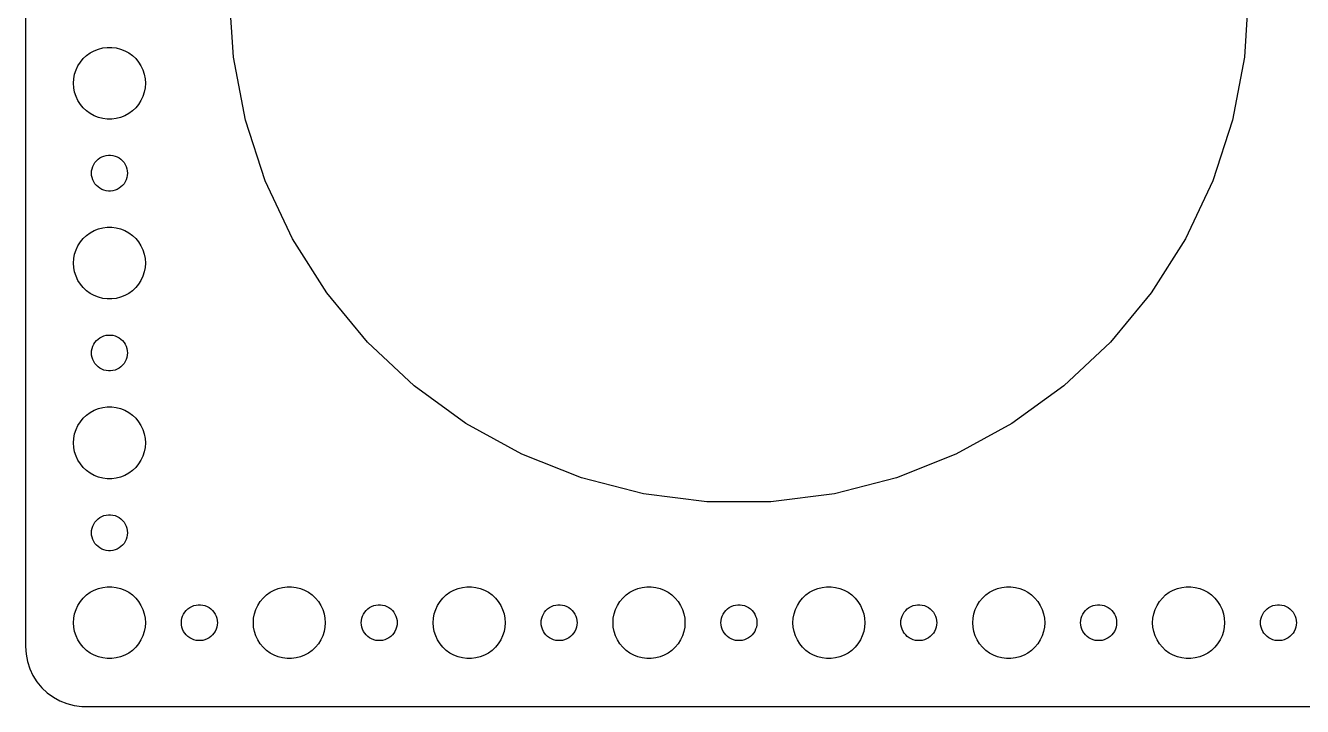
# Model space of a CAD drawing. Header units: metres. Extents: x -150 to 150, y -59 to 59.
# Drawn here: x -149.5 to -43, y -59.5 to -2.7 of the extents above; entities that cross this region are included whole.
import ezdxf

# ---------------------------------------------------------------- set-up
doc = ezdxf.new("R2010")
doc.units = ezdxf.units.M

msp = doc.modelspace()

# ---------------------------------------------------------------- linework, layer by layer
for p, q in [((-149.5, 54.5), (-149.5, -54.5)), ((-132.165, -5.32666), (-132.5, 0)), ((-47.5, 0), (-47.8351, -5.32666)), ((-144.687, -5.44635), (-144.412, -5.18845)), ((-144.412, -5.18845), (-144.107, -4.96701)), ((-144.107, -4.96701), (-143.777, -4.78551)), ((-143.777, -4.78551), (-143.427, -4.64682)), ((-143.427, -4.64682), (-143.062, -4.55313)), ((-143.062, -4.55313), (-142.688, -4.50591)), ((-142.688, -4.50591), (-142.312, -4.50591)), ((-142.312, -4.50591), (-141.938, -4.55313)), ((-141.938, -4.55313), (-141.573, -4.64682)), ((-141.573, -4.64682), (-141.223, -4.78551)), ((-141.223, -4.78551), (-140.893, -4.96701)), ((-140.893, -4.96701), (-140.588, -5.18845)), ((-140.588, -5.18845), (-140.313, -5.44635)), ((-145.289, -6.39561), (-145.129, -6.05473)), ((-145.129, -6.05473), (-144.927, -5.73663)), ((-144.927, -5.73663), (-144.687, -5.44635)), ((-140.313, -5.44635), (-140.073, -5.73663)), ((-140.073, -5.73663), (-139.871, -6.05473)), ((-139.871, -6.05473), (-139.711, -6.39561)), ((-131.165, -10.5693), (-132.165, -5.32666)), ((-47.8351, -5.32666), (-48.8352, -10.5693)), ((-145.5, -7.5), (-145.476, -7.12399)), ((-145.476, -7.12399), (-145.406, -6.75392)), ((-145.406, -6.75392), (-145.289, -6.39561)), ((-139.711, -6.39561), (-139.594, -6.75392)), ((-139.594, -6.75392), (-139.524, -7.12399)), ((-139.524, -7.12399), (-139.5, -7.5)), ((-145.476, -7.87599), (-145.5, -7.5)), ((-145.406, -8.24606), (-145.476, -7.87599)), ((-145.289, -8.60437), (-145.406, -8.24606)), ((-139.594, -8.24606), (-139.711, -8.60437)), ((-139.524, -7.87599), (-139.594, -8.24606)), ((-139.5, -7.5), (-139.524, -7.87599)), ((-145.129, -8.94525), (-145.289, -8.60437)), ((-144.927, -9.26335), (-145.129, -8.94525)), ((-144.687, -9.55363), (-144.927, -9.26335)), ((-144.412, -9.81154), (-144.687, -9.55363)), ((-140.313, -9.55363), (-140.588, -9.81154)), ((-140.073, -9.26335), (-140.313, -9.55363)), ((-139.871, -8.94525), (-140.073, -9.26335)), ((-139.711, -8.60437), (-139.871, -8.94525)), ((-144.107, -10.033), (-144.412, -9.81154)), ((-143.777, -10.2145), (-144.107, -10.033)), ((-143.427, -10.3532), (-143.777, -10.2145)), ((-143.062, -10.4469), (-143.427, -10.3532)), ((-142.688, -10.4941), (-143.062, -10.4469)), ((-142.312, -10.4941), (-142.688, -10.4941)), ((-141.938, -10.4469), (-142.312, -10.4941)), ((-141.573, -10.3532), (-141.938, -10.4469)), ((-141.223, -10.2145), (-141.573, -10.3532)), ((-140.893, -10.033), (-141.223, -10.2145)), ((-140.588, -9.81154), (-140.893, -10.033)), ((-129.516, -15.6453), (-131.165, -10.5693)), ((-48.8352, -10.5693), (-50.4845, -15.6453)), ((-143.593, -13.9732), (-143.456, -13.8442)), ((-143.456, -13.8442), (-143.304, -13.7335)), ((-143.304, -13.7335), (-143.139, -13.6427)), ((-143.139, -13.6427), (-142.964, -13.5734)), ((-142.964, -13.5734), (-142.781, -13.5266)), ((-142.781, -13.5266), (-142.594, -13.5029)), ((-142.594, -13.5029), (-142.406, -13.5029)), ((-142.406, -13.5029), (-142.219, -13.5266)), ((-142.219, -13.5266), (-142.036, -13.5734)), ((-142.036, -13.5734), (-141.861, -13.6427)), ((-141.861, -13.6427), (-141.696, -13.7335)), ((-141.696, -13.7335), (-141.544, -13.8442)), ((-141.544, -13.8442), (-141.407, -13.9732)), ((-144, -15), (-143.988, -14.812)), ((-143.988, -14.812), (-143.953, -14.627)), ((-143.953, -14.627), (-143.895, -14.4478)), ((-143.895, -14.4478), (-143.814, -14.2774)), ((-143.814, -14.2774), (-143.714, -14.1183)), ((-143.714, -14.1183), (-143.593, -13.9732)), ((-141.407, -13.9732), (-141.286, -14.1183)), ((-141.286, -14.1183), (-141.186, -14.2774)), ((-141.186, -14.2774), (-141.105, -14.4478)), ((-141.105, -14.4478), (-141.047, -14.627)), ((-141.047, -14.627), (-141.012, -14.812)), ((-141.012, -14.812), (-141, -15)), ((-143.988, -15.188), (-144, -15)), ((-143.953, -15.373), (-143.988, -15.188)), ((-143.895, -15.5522), (-143.953, -15.373)), ((-143.814, -15.7226), (-143.895, -15.5522)), ((-143.714, -15.8817), (-143.814, -15.7226)), ((-143.593, -16.0268), (-143.714, -15.8817)), ((-141.286, -15.8817), (-141.407, -16.0268)), ((-141.186, -15.7226), (-141.286, -15.8817)), ((-141.105, -15.5522), (-141.186, -15.7226)), ((-141.047, -15.373), (-141.105, -15.5522)), ((-141.012, -15.188), (-141.047, -15.373)), ((-141, -15), (-141.012, -15.188)), ((-127.243, -20.4745), (-129.516, -15.6453)), ((-50.4845, -15.6453), (-52.757, -20.4745)), ((-143.456, -16.1558), (-143.593, -16.0268)), ((-143.304, -16.2665), (-143.456, -16.1558)), ((-143.139, -16.3572), (-143.304, -16.2665)), ((-142.964, -16.4266), (-143.139, -16.3572)), ((-142.781, -16.4734), (-142.964, -16.4266)), ((-142.594, -16.497), (-142.781, -16.4734)), ((-142.406, -16.497), (-142.594, -16.497)), ((-142.219, -16.4734), (-142.406, -16.497)), ((-142.036, -16.4266), (-142.219, -16.4734)), ((-141.861, -16.3572), (-142.036, -16.4266)), ((-141.696, -16.2665), (-141.861, -16.3572)), ((-141.544, -16.1558), (-141.696, -16.2665)), ((-141.407, -16.0268), (-141.544, -16.1558)), ((-144.687, -20.4464), (-144.412, -20.1884)), ((-144.412, -20.1884), (-144.107, -19.967)), ((-144.107, -19.967), (-143.777, -19.7855)), ((-143.777, -19.7855), (-143.427, -19.6468)), ((-143.427, -19.6468), (-143.062, -19.5531)), ((-143.062, -19.5531), (-142.688, -19.5059)), ((-142.688, -19.5059), (-142.312, -19.5059)), ((-142.312, -19.5059), (-141.938, -19.5531)), ((-141.938, -19.5531), (-141.573, -19.6468)), ((-141.573, -19.6468), (-141.223, -19.7855)), ((-141.223, -19.7855), (-140.893, -19.967)), ((-140.893, -19.967), (-140.588, -20.1884)), ((-140.588, -20.1884), (-140.313, -20.4464)), ((-145.289, -21.3956), (-145.129, -21.0547)), ((-145.129, -21.0547), (-144.927, -20.7366)), ((-144.927, -20.7366), (-144.687, -20.4464)), ((-140.313, -20.4464), (-140.073, -20.7366)), ((-140.073, -20.7366), (-139.871, -21.0547)), ((-139.871, -21.0547), (-139.711, -21.3956)), ((-124.383, -24.9809), (-127.243, -20.4745)), ((-52.757, -20.4745), (-55.6168, -24.9809)), ((-145.5, -22.5), (-145.476, -22.124)), ((-145.476, -22.124), (-145.406, -21.7539)), ((-145.406, -21.7539), (-145.289, -21.3956)), ((-139.711, -21.3956), (-139.594, -21.7539)), ((-139.594, -21.7539), (-139.524, -22.124)), ((-139.524, -22.124), (-139.5, -22.5)), ((-145.476, -22.876), (-145.5, -22.5)), ((-145.406, -23.2461), (-145.476, -22.876)), ((-145.289, -23.6044), (-145.406, -23.2461)), ((-139.594, -23.2461), (-139.711, -23.6044)), ((-139.524, -22.876), (-139.594, -23.2461)), ((-139.5, -22.5), (-139.524, -22.876)), ((-145.129, -23.9453), (-145.289, -23.6044)), ((-144.927, -24.2634), (-145.129, -23.9453)), ((-144.687, -24.5536), (-144.927, -24.2634)), ((-140.073, -24.2634), (-140.313, -24.5536)), ((-139.871, -23.9453), (-140.073, -24.2634)), ((-139.711, -23.6044), (-139.871, -23.9453)), ((-144.412, -24.8115), (-144.687, -24.5536)), ((-144.107, -25.033), (-144.412, -24.8115)), ((-143.777, -25.2145), (-144.107, -25.033)), ((-143.427, -25.3532), (-143.777, -25.2145)), ((-143.062, -25.4469), (-143.427, -25.3532)), ((-142.688, -25.4941), (-143.062, -25.4469)), ((-142.312, -25.4941), (-142.688, -25.4941)), ((-141.938, -25.4469), (-142.312, -25.4941)), ((-141.573, -25.3532), (-141.938, -25.4469)), ((-141.223, -25.2145), (-141.573, -25.3532)), ((-140.893, -25.033), (-141.223, -25.2145)), ((-140.588, -24.8115), (-140.893, -25.033)), ((-140.313, -24.5536), (-140.588, -24.8115)), ((-120.981, -29.0932), (-124.383, -24.9809)), ((-55.6168, -24.9809), (-59.0188, -29.0932)), ((-143.456, -28.8442), (-143.304, -28.7335)), ((-143.304, -28.7335), (-143.139, -28.6427)), ((-143.139, -28.6427), (-142.964, -28.5734)), ((-142.964, -28.5734), (-142.781, -28.5266)), ((-142.781, -28.5266), (-142.594, -28.503)), ((-142.594, -28.503), (-142.406, -28.503)), ((-142.406, -28.503), (-142.219, -28.5266)), ((-142.219, -28.5266), (-142.036, -28.5734)), ((-142.036, -28.5734), (-141.861, -28.6427)), ((-141.861, -28.6427), (-141.696, -28.7335)), ((-141.696, -28.7335), (-141.544, -28.8442)), ((-144, -30), (-143.988, -29.812)), ((-143.988, -29.812), (-143.953, -29.627)), ((-143.953, -29.627), (-143.895, -29.4478)), ((-143.895, -29.4478), (-143.814, -29.2774)), ((-143.814, -29.2774), (-143.714, -29.1183)), ((-143.714, -29.1183), (-143.593, -28.9732)), ((-143.593, -28.9732), (-143.456, -28.8442)), ((-141.544, -28.8442), (-141.407, -28.9732)), ((-141.407, -28.9732), (-141.286, -29.1183)), ((-141.286, -29.1183), (-141.186, -29.2774)), ((-141.186, -29.2774), (-141.105, -29.4478)), ((-141.105, -29.4478), (-141.047, -29.627)), ((-141.047, -29.627), (-141.012, -29.812)), ((-141.012, -29.812), (-141, -30)), ((-117.091, -32.7468), (-120.981, -29.0932)), ((-59.0188, -29.0932), (-62.9095, -32.7468)), ((-143.988, -30.188), (-144, -30)), ((-143.953, -30.373), (-143.988, -30.188)), ((-143.895, -30.5522), (-143.953, -30.373)), ((-143.814, -30.7226), (-143.895, -30.5522)), ((-143.714, -30.8817), (-143.814, -30.7226)), ((-143.593, -31.0268), (-143.714, -30.8817)), ((-141.286, -30.8817), (-141.407, -31.0268)), ((-141.186, -30.7226), (-141.286, -30.8817)), ((-141.105, -30.5522), (-141.186, -30.7226)), ((-141.047, -30.373), (-141.105, -30.5522)), ((-141.012, -30.188), (-141.047, -30.373)), ((-141, -30), (-141.012, -30.188)), ((-143.456, -31.1558), (-143.593, -31.0268)), ((-143.304, -31.2665), (-143.456, -31.1558)), ((-143.139, -31.3572), (-143.304, -31.2665)), ((-142.964, -31.4266), (-143.139, -31.3572)), ((-142.781, -31.4734), (-142.964, -31.4266)), ((-142.594, -31.497), (-142.781, -31.4734)), ((-142.406, -31.497), (-142.594, -31.497)), ((-142.219, -31.4734), (-142.406, -31.497)), ((-142.036, -31.4266), (-142.219, -31.4734)), ((-141.861, -31.3572), (-142.036, -31.4266)), ((-141.696, -31.2665), (-141.861, -31.3572)), ((-141.544, -31.1558), (-141.696, -31.2665)), ((-141.407, -31.0268), (-141.544, -31.1558)), ((-112.773, -35.8839), (-117.091, -32.7468)), ((-62.9095, -32.7468), (-67.2274, -35.8839)), ((-144.412, -35.1885), (-144.107, -34.967)), ((-144.107, -34.967), (-143.777, -34.7855)), ((-143.777, -34.7855), (-143.427, -34.6468)), ((-143.427, -34.6468), (-143.062, -34.5531)), ((-143.062, -34.5531), (-142.688, -34.5059)), ((-142.688, -34.5059), (-142.312, -34.5059)), ((-142.312, -34.5059), (-141.938, -34.5531)), ((-141.938, -34.5531), (-141.573, -34.6468)), ((-141.573, -34.6468), (-141.223, -34.7855)), ((-141.223, -34.7855), (-140.893, -34.967)), ((-140.893, -34.967), (-140.588, -35.1885)), ((-145.289, -36.3956), (-145.129, -36.0547)), ((-145.129, -36.0547), (-144.927, -35.7366)), ((-144.927, -35.7366), (-144.687, -35.4464)), ((-144.687, -35.4464), (-144.412, -35.1885)), ((-140.588, -35.1885), (-140.313, -35.4464)), ((-140.313, -35.4464), (-140.073, -35.7366)), ((-140.073, -35.7366), (-139.871, -36.0547)), ((-139.871, -36.0547), (-139.711, -36.3956)), ((-108.096, -38.4551), (-112.773, -35.8839)), ((-67.2274, -35.8839), (-71.9044, -38.4551)), ((-145.5, -37.5), (-145.476, -37.124)), ((-145.476, -37.124), (-145.406, -36.7539)), ((-145.406, -36.7539), (-145.289, -36.3956)), ((-139.711, -36.3956), (-139.594, -36.7539)), ((-139.594, -36.7539), (-139.524, -37.124)), ((-139.524, -37.124), (-139.5, -37.5)), ((-145.476, -37.876), (-145.5, -37.5)), ((-145.406, -38.2461), (-145.476, -37.876)), ((-145.289, -38.6044), (-145.406, -38.2461)), ((-139.594, -38.2461), (-139.711, -38.6044)), ((-139.524, -37.876), (-139.594, -38.2461)), ((-139.5, -37.5), (-139.524, -37.876)), ((-145.129, -38.9453), (-145.289, -38.6044)), ((-144.927, -39.2634), (-145.129, -38.9453)), ((-144.687, -39.5536), (-144.927, -39.2634)), ((-140.073, -39.2634), (-140.313, -39.5536)), ((-139.871, -38.9453), (-140.073, -39.2634)), ((-139.711, -38.6044), (-139.871, -38.9453)), ((-103.133, -40.4199), (-108.096, -38.4551)), ((-71.9044, -38.4551), (-76.8668, -40.4199)), ((-144.412, -39.8115), (-144.687, -39.5536)), ((-144.107, -40.033), (-144.412, -39.8115)), ((-143.777, -40.2145), (-144.107, -40.033)), ((-143.427, -40.3532), (-143.777, -40.2145)), ((-143.062, -40.4469), (-143.427, -40.3532)), ((-142.688, -40.4941), (-143.062, -40.4469)), ((-141.938, -40.4469), (-142.312, -40.4941)), ((-141.573, -40.3532), (-141.938, -40.4469)), ((-141.223, -40.2145), (-141.573, -40.3532)), ((-140.893, -40.033), (-141.223, -40.2145)), ((-140.588, -39.8115), (-140.893, -40.033)), ((-140.313, -39.5536), (-140.588, -39.8115)), ((-97.9637, -41.7472), (-103.133, -40.4199)), ((-76.8668, -40.4199), (-82.0363, -41.7472)), ((-142.312, -40.4941), (-142.688, -40.4941)), ((-92.6686, -42.4161), (-97.9637, -41.7472)), ((-87.3314, -42.4161), (-92.6686, -42.4161)), ((-82.0363, -41.7472), (-87.3314, -42.4161)), ((-143.304, -43.7335), (-143.139, -43.6428)), ((-143.139, -43.6428), (-142.964, -43.5734)), ((-142.964, -43.5734), (-142.781, -43.5266)), ((-142.781, -43.5266), (-142.594, -43.503)), ((-142.594, -43.503), (-142.406, -43.503)), ((-142.406, -43.503), (-142.219, -43.5266)), ((-142.219, -43.5266), (-142.036, -43.5734)), ((-142.036, -43.5734), (-141.861, -43.6428)), ((-141.861, -43.6428), (-141.696, -43.7335)), ((-143.988, -44.812), (-143.953, -44.627)), ((-143.953, -44.627), (-143.895, -44.4478)), ((-143.895, -44.4478), (-143.814, -44.2774)), ((-143.814, -44.2774), (-143.714, -44.1183)), ((-143.714, -44.1183), (-143.593, -43.9732)), ((-143.593, -43.9732), (-143.456, -43.8442)), ((-143.456, -43.8442), (-143.304, -43.7335)), ((-141.696, -43.7335), (-141.544, -43.8442)), ((-141.544, -43.8442), (-141.407, -43.9732)), ((-141.407, -43.9732), (-141.286, -44.1183)), ((-141.286, -44.1183), (-141.186, -44.2774)), ((-141.186, -44.2774), (-141.105, -44.4478)), ((-141.105, -44.4478), (-141.047, -44.627)), ((-141.047, -44.627), (-141.012, -44.812)), ((-144, -45), (-143.988, -44.812)), ((-143.988, -45.188), (-144, -45)), ((-143.953, -45.373), (-143.988, -45.188)), ((-143.895, -45.5522), (-143.953, -45.373)), ((-143.814, -45.7226), (-143.895, -45.5522)), ((-143.714, -45.8817), (-143.814, -45.7226)), ((-141.186, -45.7226), (-141.286, -45.8817)), ((-141.105, -45.5522), (-141.186, -45.7226)), ((-141.047, -45.373), (-141.105, -45.5522)), ((-141.012, -45.188), (-141.047, -45.373)), ((-141.012, -44.812), (-141, -45)), ((-141, -45), (-141.012, -45.188)), ((-143.593, -46.0268), (-143.714, -45.8817)), ((-143.456, -46.1558), (-143.593, -46.0268)), ((-143.304, -46.2665), (-143.456, -46.1558)), ((-143.139, -46.3572), (-143.304, -46.2665)), ((-142.964, -46.4266), (-143.139, -46.3572)), ((-142.781, -46.4734), (-142.964, -46.4266)), ((-142.594, -46.497), (-142.781, -46.4734)), ((-142.406, -46.497), (-142.594, -46.497)), ((-142.219, -46.4734), (-142.406, -46.497)), ((-142.036, -46.4266), (-142.219, -46.4734)), ((-141.861, -46.3572), (-142.036, -46.4266)), ((-141.696, -46.2665), (-141.861, -46.3572)), ((-141.544, -46.1558), (-141.696, -46.2665)), ((-141.407, -46.0268), (-141.544, -46.1558)), ((-141.286, -45.8817), (-141.407, -46.0268)), ((-144.412, -50.1885), (-144.107, -49.967)), ((-144.107, -49.967), (-143.777, -49.7855)), ((-143.777, -49.7855), (-143.427, -49.6468)), ((-143.427, -49.6468), (-143.062, -49.5531)), ((-143.062, -49.5531), (-142.688, -49.5059)), ((-142.688, -49.5059), (-142.312, -49.5059)), ((-142.312, -49.5059), (-141.938, -49.5531)), ((-141.938, -49.5531), (-141.573, -49.6468)), ((-141.573, -49.6468), (-141.223, -49.7855)), ((-141.223, -49.7855), (-140.893, -49.967)), ((-140.893, -49.967), (-140.588, -50.1885)), ((-129.412, -50.1885), (-129.107, -49.967)), ((-129.107, -49.967), (-128.777, -49.7855)), ((-128.777, -49.7855), (-128.427, -49.6468)), ((-128.427, -49.6468), (-128.062, -49.5531)), ((-128.062, -49.5531), (-127.688, -49.5059)), ((-127.688, -49.5059), (-127.312, -49.5059)), ((-127.312, -49.5059), (-126.938, -49.5531)), ((-126.938, -49.5531), (-126.573, -49.6468)), ((-126.573, -49.6468), (-126.223, -49.7855)), ((-126.223, -49.7855), (-125.893, -49.967)), ((-125.893, -49.967), (-125.588, -50.1885)), ((-114.412, -50.1885), (-114.107, -49.967)), ((-114.107, -49.967), (-113.777, -49.7855)), ((-113.777, -49.7855), (-113.427, -49.6468)), ((-113.427, -49.6468), (-113.062, -49.5531)), ((-113.062, -49.5531), (-112.688, -49.5059)), ((-112.688, -49.5059), (-112.312, -49.5059)), ((-112.312, -49.5059), (-111.938, -49.5531)), ((-111.938, -49.5531), (-111.573, -49.6468)), ((-111.573, -49.6468), (-111.223, -49.7855)), ((-111.223, -49.7855), (-110.893, -49.967)), ((-110.893, -49.967), (-110.588, -50.1885)), ((-99.4123, -50.1885), (-99.1075, -49.967)), ((-99.1075, -49.967), (-98.7773, -49.7855)), ((-98.7773, -49.7855), (-98.427, -49.6468)), ((-98.427, -49.6468), (-98.0621, -49.5531)), ((-98.0621, -49.5531), (-97.6884, -49.5059)), ((-97.6884, -49.5059), (-97.3116, -49.5059)), ((-97.3116, -49.5059), (-96.9379, -49.5531)), ((-96.9379, -49.5531), (-96.573, -49.6468)), ((-96.573, -49.6468), (-96.2227, -49.7855)), ((-96.2227, -49.7855), (-95.8925, -49.967)), ((-95.8925, -49.967), (-95.5877, -50.1885)), ((-84.4123, -50.1885), (-84.1075, -49.967)), ((-84.1075, -49.967), (-83.7773, -49.7855)), ((-83.7773, -49.7855), (-83.427, -49.6468)), ((-83.427, -49.6468), (-83.0621, -49.5531)), ((-83.0621, -49.5531), (-82.6884, -49.5059)), ((-82.6884, -49.5059), (-82.3116, -49.5059)), ((-82.3116, -49.5059), (-81.9379, -49.5531)), ((-81.9379, -49.5531), (-81.573, -49.6468)), ((-81.573, -49.6468), (-81.2227, -49.7855)), ((-81.2227, -49.7855), (-80.8925, -49.967)), ((-80.8925, -49.967), (-80.5877, -50.1885)), ((-69.4123, -50.1885), (-69.1075, -49.967)), ((-69.1075, -49.967), (-68.7773, -49.7855)), ((-68.7773, -49.7855), (-68.427, -49.6468)), ((-68.427, -49.6468), (-68.0621, -49.5531)), ((-68.0621, -49.5531), (-67.6884, -49.5059)), ((-67.6884, -49.5059), (-67.3116, -49.5059)), ((-67.3116, -49.5059), (-66.9379, -49.5531)), ((-66.9379, -49.5531), (-66.573, -49.6468)), ((-66.573, -49.6468), (-66.2227, -49.7855)), ((-66.2227, -49.7855), (-65.8925, -49.967)), ((-65.8925, -49.967), (-65.5877, -50.1885)), ((-54.4123, -50.1885), (-54.1075, -49.967)), ((-54.1075, -49.967), (-53.7773, -49.7855)), ((-53.7773, -49.7855), (-53.427, -49.6468)), ((-53.427, -49.6468), (-53.0621, -49.5531)), ((-53.0621, -49.5531), (-52.6884, -49.5059)), ((-52.6884, -49.5059), (-52.3116, -49.5059)), ((-52.3116, -49.5059), (-51.9379, -49.5531)), ((-51.9379, -49.5531), (-51.5729, -49.6468)), ((-51.5729, -49.6468), (-51.2227, -49.7855)), ((-51.2227, -49.7855), (-50.8925, -49.967)), ((-50.8925, -49.967), (-50.5877, -50.1885)), ((-145.289, -51.3956), (-145.129, -51.0547)), ((-145.129, -51.0547), (-144.927, -50.7366)), ((-144.927, -50.7366), (-144.687, -50.4464)), ((-144.687, -50.4464), (-144.412, -50.1885)), ((-140.588, -50.1885), (-140.313, -50.4464)), ((-140.313, -50.4464), (-140.073, -50.7366)), ((-140.073, -50.7366), (-139.871, -51.0547)), ((-139.871, -51.0547), (-139.711, -51.3956)), ((-135.639, -51.1428), (-135.464, -51.0734)), ((-135.464, -51.0734), (-135.281, -51.0266)), ((-135.281, -51.0266), (-135.094, -51.003)), ((-135.094, -51.003), (-134.906, -51.003)), ((-134.906, -51.003), (-134.719, -51.0266)), ((-134.719, -51.0266), (-134.536, -51.0734)), ((-134.536, -51.0734), (-134.361, -51.1428)), ((-130.289, -51.3956), (-130.129, -51.0547)), ((-130.129, -51.0547), (-129.927, -50.7366)), ((-129.927, -50.7366), (-129.687, -50.4464)), ((-129.687, -50.4464), (-129.412, -50.1885)), ((-125.588, -50.1885), (-125.313, -50.4464)), ((-125.313, -50.4464), (-125.073, -50.7366)), ((-125.073, -50.7366), (-124.871, -51.0547)), ((-124.871, -51.0547), (-124.711, -51.3956)), ((-120.639, -51.1428), (-120.464, -51.0734)), ((-120.464, -51.0734), (-120.281, -51.0266)), ((-120.281, -51.0266), (-120.094, -51.003)), ((-120.094, -51.003), (-119.906, -51.003)), ((-119.906, -51.003), (-119.719, -51.0266)), ((-119.719, -51.0266), (-119.536, -51.0734)), ((-119.536, -51.0734), (-119.361, -51.1428)), ((-115.289, -51.3956), (-115.129, -51.0547)), ((-115.129, -51.0547), (-114.927, -50.7366)), ((-114.927, -50.7366), (-114.687, -50.4464)), ((-114.687, -50.4464), (-114.412, -50.1885)), ((-110.588, -50.1885), (-110.313, -50.4464)), ((-110.313, -50.4464), (-110.073, -50.7366)), ((-110.073, -50.7366), (-109.871, -51.0547)), ((-109.871, -51.0547), (-109.711, -51.3956)), ((-105.639, -51.1428), (-105.464, -51.0734)), ((-105.464, -51.0734), (-105.281, -51.0266)), ((-105.281, -51.0266), (-105.094, -51.003)), ((-105.094, -51.003), (-104.906, -51.003)), ((-104.906, -51.003), (-104.719, -51.0266)), ((-104.719, -51.0266), (-104.536, -51.0734)), ((-104.536, -51.0734), (-104.361, -51.1428)), ((-100.289, -51.3956), (-100.129, -51.0547)), ((-100.129, -51.0547), (-99.927, -50.7366)), ((-99.927, -50.7366), (-99.6869, -50.4464)), ((-99.6869, -50.4464), (-99.4123, -50.1885)), ((-95.5877, -50.1885), (-95.3131, -50.4464)), ((-95.3131, -50.4464), (-95.073, -50.7366)), ((-95.073, -50.7366), (-94.8711, -51.0547)), ((-94.8711, -51.0547), (-94.7107, -51.3956)), ((-90.6387, -51.1428), (-90.4635, -51.0734)), ((-90.4635, -51.0734), (-90.2811, -51.0266)), ((-90.2811, -51.0266), (-90.0942, -51.003)), ((-90.0942, -51.003), (-89.9058, -51.003)), ((-89.9058, -51.003), (-89.7189, -51.0266)), ((-89.7189, -51.0266), (-89.5365, -51.0734)), ((-89.5365, -51.0734), (-89.3613, -51.1428)), ((-85.2893, -51.3956), (-85.1289, -51.0547)), ((-85.1289, -51.0547), (-84.927, -50.7366)), ((-84.927, -50.7366), (-84.6869, -50.4464)), ((-84.6869, -50.4464), (-84.4123, -50.1885)), ((-80.5877, -50.1885), (-80.3131, -50.4464)), ((-80.3131, -50.4464), (-80.073, -50.7366)), ((-80.073, -50.7366), (-79.8711, -51.0547)), ((-79.8711, -51.0547), (-79.7107, -51.3956)), ((-75.6387, -51.1428), (-75.4635, -51.0734)), ((-75.4635, -51.0734), (-75.2811, -51.0266)), ((-75.2811, -51.0266), (-75.0942, -51.003)), ((-75.0942, -51.003), (-74.9058, -51.003)), ((-74.9058, -51.003), (-74.7189, -51.0266)), ((-74.7189, -51.0266), (-74.5365, -51.0734)), ((-74.5365, -51.0734), (-74.3613, -51.1428)), ((-70.2893, -51.3956), (-70.1289, -51.0547)), ((-70.1289, -51.0547), (-69.927, -50.7366)), ((-69.927, -50.7366), (-69.6869, -50.4464)), ((-69.6869, -50.4464), (-69.4123, -50.1885)), ((-65.5877, -50.1885), (-65.3131, -50.4464)), ((-65.3131, -50.4464), (-65.073, -50.7366)), ((-65.073, -50.7366), (-64.8711, -51.0547)), ((-64.8711, -51.0547), (-64.7107, -51.3956)), ((-60.6387, -51.1428), (-60.4635, -51.0734)), ((-60.4635, -51.0734), (-60.2811, -51.0266)), ((-60.2811, -51.0266), (-60.0942, -51.003)), ((-60.0942, -51.003), (-59.9058, -51.003)), ((-59.9058, -51.003), (-59.7189, -51.0266)), ((-59.7189, -51.0266), (-59.5365, -51.0734)), ((-59.5365, -51.0734), (-59.3613, -51.1428)), ((-55.2893, -51.3956), (-55.1289, -51.0547)), ((-55.1289, -51.0547), (-54.927, -50.7366)), ((-54.927, -50.7366), (-54.6869, -50.4464)), ((-54.6869, -50.4464), (-54.4123, -50.1885)), ((-50.5877, -50.1885), (-50.3131, -50.4464)), ((-50.3131, -50.4464), (-50.0729, -50.7366)), ((-50.0729, -50.7366), (-49.8711, -51.0547)), ((-49.8711, -51.0547), (-49.7107, -51.3956)), ((-45.6387, -51.1428), (-45.4635, -51.0734)), ((-45.4635, -51.0734), (-45.2811, -51.0266)), ((-45.2811, -51.0266), (-45.0942, -51.003)), ((-45.0942, -51.003), (-44.9058, -51.003)), ((-44.9058, -51.003), (-44.7189, -51.0266)), ((-44.7189, -51.0266), (-44.5365, -51.0734)), ((-44.5365, -51.0734), (-44.3613, -51.1428)), ((-145.5, -52.5), (-145.476, -52.124)), ((-145.476, -52.124), (-145.406, -51.7539)), ((-145.406, -51.7539), (-145.289, -51.3956)), ((-139.711, -51.3956), (-139.594, -51.7539)), ((-139.594, -51.7539), (-139.524, -52.124)), ((-139.524, -52.124), (-139.5, -52.5)), ((-136.488, -52.312), (-136.453, -52.127)), ((-136.453, -52.127), (-136.395, -51.9478)), ((-136.395, -51.9478), (-136.314, -51.7774)), ((-136.314, -51.7774), (-136.214, -51.6183)), ((-136.214, -51.6183), (-136.093, -51.4732)), ((-136.093, -51.4732), (-135.956, -51.3442)), ((-135.956, -51.3442), (-135.804, -51.2335)), ((-135.804, -51.2335), (-135.639, -51.1428)), ((-134.361, -51.1428), (-134.196, -51.2335)), ((-134.196, -51.2335), (-134.044, -51.3442)), ((-134.044, -51.3442), (-133.907, -51.4732)), ((-133.907, -51.4732), (-133.786, -51.6183)), ((-133.786, -51.6183), (-133.686, -51.7774)), ((-133.686, -51.7774), (-133.605, -51.9478)), ((-133.605, -51.9478), (-133.547, -52.127)), ((-133.547, -52.127), (-133.512, -52.312)), ((-130.5, -52.5), (-130.476, -52.124)), ((-130.476, -52.124), (-130.406, -51.7539)), ((-130.406, -51.7539), (-130.289, -51.3956)), ((-124.711, -51.3956), (-124.594, -51.7539)), ((-124.594, -51.7539), (-124.524, -52.124)), ((-124.524, -52.124), (-124.5, -52.5)), ((-121.488, -52.312), (-121.453, -52.127)), ((-121.453, -52.127), (-121.395, -51.9478)), ((-121.395, -51.9478), (-121.314, -51.7774)), ((-121.314, -51.7774), (-121.214, -51.6183)), ((-121.214, -51.6183), (-121.093, -51.4732)), ((-121.093, -51.4732), (-120.956, -51.3442)), ((-120.956, -51.3442), (-120.804, -51.2335)), ((-120.804, -51.2335), (-120.639, -51.1428)), ((-119.361, -51.1428), (-119.196, -51.2335)), ((-119.196, -51.2335), (-119.044, -51.3442)), ((-119.044, -51.3442), (-118.907, -51.4732)), ((-118.907, -51.4732), (-118.786, -51.6183)), ((-118.786, -51.6183), (-118.686, -51.7774)), ((-118.686, -51.7774), (-118.605, -51.9478)), ((-118.605, -51.9478), (-118.547, -52.127)), ((-118.547, -52.127), (-118.512, -52.312)), ((-115.5, -52.5), (-115.476, -52.124)), ((-115.476, -52.124), (-115.406, -51.7539)), ((-115.406, -51.7539), (-115.289, -51.3956)), ((-109.711, -51.3956), (-109.594, -51.7539)), ((-109.594, -51.7539), (-109.524, -52.124)), ((-109.524, -52.124), (-109.5, -52.5)), ((-106.488, -52.312), (-106.453, -52.127)), ((-106.453, -52.127), (-106.395, -51.9478)), ((-106.395, -51.9478), (-106.314, -51.7774)), ((-106.314, -51.7774), (-106.214, -51.6183)), ((-106.214, -51.6183), (-106.093, -51.4732)), ((-106.093, -51.4732), (-105.956, -51.3442)), ((-105.956, -51.3442), (-105.804, -51.2335)), ((-105.804, -51.2335), (-105.639, -51.1428)), ((-104.361, -51.1428), (-104.196, -51.2335)), ((-104.196, -51.2335), (-104.044, -51.3442)), ((-104.044, -51.3442), (-103.907, -51.4732)), ((-103.907, -51.4732), (-103.786, -51.6183)), ((-103.786, -51.6183), (-103.686, -51.7774)), ((-103.686, -51.7774), (-103.605, -51.9478)), ((-103.605, -51.9478), (-103.547, -52.127)), ((-103.547, -52.127), (-103.512, -52.312)), ((-100.5, -52.5), (-100.476, -52.124)), ((-100.476, -52.124), (-100.406, -51.7539)), ((-100.406, -51.7539), (-100.289, -51.3956)), ((-94.7107, -51.3956), (-94.5943, -51.7539)), ((-94.5943, -51.7539), (-94.5237, -52.124)), ((-94.5237, -52.124), (-94.5, -52.5)), ((-91.4882, -52.312), (-91.4529, -52.127)), ((-91.4529, -52.127), (-91.3947, -51.9478)), ((-91.3947, -51.9478), (-91.3145, -51.7774)), ((-91.3145, -51.7774), (-91.2135, -51.6183)), ((-91.2135, -51.6183), (-91.0934, -51.4732)), ((-91.0934, -51.4732), (-90.9561, -51.3442)), ((-90.9561, -51.3442), (-90.8037, -51.2335)), ((-90.8037, -51.2335), (-90.6387, -51.1428)), ((-89.3613, -51.1428), (-89.1963, -51.2335)), ((-89.1963, -51.2335), (-89.0439, -51.3442)), ((-89.0439, -51.3442), (-88.9065, -51.4732)), ((-88.9065, -51.4732), (-88.7865, -51.6183)), ((-88.7865, -51.6183), (-88.6855, -51.7774)), ((-88.6855, -51.7774), (-88.6053, -51.9478)), ((-88.6053, -51.9478), (-88.5471, -52.127)), ((-88.5471, -52.127), (-88.5118, -52.312)), ((-85.5, -52.5), (-85.4763, -52.124)), ((-85.4763, -52.124), (-85.4057, -51.7539)), ((-85.4057, -51.7539), (-85.2893, -51.3956)), ((-79.7107, -51.3956), (-79.5943, -51.7539)), ((-79.5943, -51.7539), (-79.5237, -52.124)), ((-79.5237, -52.124), (-79.5, -52.5)), ((-76.4882, -52.312), (-76.4529, -52.127)), ((-76.4529, -52.127), (-76.3947, -51.9478)), ((-76.3947, -51.9478), (-76.3145, -51.7774)), ((-76.3145, -51.7774), (-76.2135, -51.6183)), ((-76.2135, -51.6183), (-76.0934, -51.4732)), ((-76.0934, -51.4732), (-75.9561, -51.3442)), ((-75.9561, -51.3442), (-75.8037, -51.2335)), ((-75.8037, -51.2335), (-75.6387, -51.1428)), ((-74.3613, -51.1428), (-74.1963, -51.2335)), ((-74.1963, -51.2335), (-74.0439, -51.3442)), ((-74.0439, -51.3442), (-73.9065, -51.4732)), ((-73.9065, -51.4732), (-73.7865, -51.6183)), ((-73.7865, -51.6183), (-73.6855, -51.7774)), ((-73.6855, -51.7774), (-73.6053, -51.9478)), ((-73.6053, -51.9478), (-73.5471, -52.127)), ((-73.5471, -52.127), (-73.5118, -52.312)), ((-70.5, -52.5), (-70.4763, -52.124)), ((-70.4763, -52.124), (-70.4057, -51.7539)), ((-70.4057, -51.7539), (-70.2893, -51.3956)), ((-64.7107, -51.3956), (-64.5943, -51.7539)), ((-64.5943, -51.7539), (-64.5237, -52.124)), ((-64.5237, -52.124), (-64.5, -52.5)), ((-61.4882, -52.312), (-61.4529, -52.127)), ((-61.4529, -52.127), (-61.3947, -51.9478)), ((-61.3947, -51.9478), (-61.3145, -51.7774)), ((-61.3145, -51.7774), (-61.2135, -51.6183)), ((-61.2135, -51.6183), (-61.0934, -51.4732)), ((-61.0934, -51.4732), (-60.9561, -51.3442)), ((-60.9561, -51.3442), (-60.8037, -51.2335)), ((-60.8037, -51.2335), (-60.6387, -51.1428)), ((-59.3613, -51.1428), (-59.1963, -51.2335)), ((-59.1963, -51.2335), (-59.0439, -51.3442)), ((-59.0439, -51.3442), (-58.9065, -51.4732)), ((-58.9065, -51.4732), (-58.7865, -51.6183)), ((-58.7865, -51.6183), (-58.6855, -51.7774)), ((-58.6855, -51.7774), (-58.6053, -51.9478)), ((-58.6053, -51.9478), (-58.5471, -52.127)), ((-58.5471, -52.127), (-58.5118, -52.312)), ((-55.5, -52.5), (-55.4763, -52.124)), ((-55.4763, -52.124), (-55.4057, -51.7539)), ((-55.4057, -51.7539), (-55.2893, -51.3956)), ((-49.7107, -51.3956), (-49.5942, -51.7539)), ((-49.5942, -51.7539), (-49.5237, -52.124)), ((-49.5237, -52.124), (-49.5, -52.5)), ((-46.4882, -52.312), (-46.4529, -52.127)), ((-46.4529, -52.127), (-46.3947, -51.9478)), ((-46.3947, -51.9478), (-46.3145, -51.7774)), ((-46.3145, -51.7774), (-46.2135, -51.6183)), ((-46.2135, -51.6183), (-46.0934, -51.4732)), ((-46.0934, -51.4732), (-45.9561, -51.3442)), ((-45.9561, -51.3442), (-45.8037, -51.2335)), ((-45.8037, -51.2335), (-45.6387, -51.1428)), ((-44.3613, -51.1428), (-44.1963, -51.2335)), ((-44.1963, -51.2335), (-44.0439, -51.3442)), ((-44.0439, -51.3442), (-43.9065, -51.4732)), ((-43.9065, -51.4732), (-43.7865, -51.6183)), ((-43.7865, -51.6183), (-43.6855, -51.7774)), ((-43.6855, -51.7774), (-43.6053, -51.9478)), ((-43.6053, -51.9478), (-43.5471, -52.127)), ((-43.5471, -52.127), (-43.5118, -52.312)), ((-145.476, -52.876), (-145.5, -52.5)), ((-145.406, -53.2461), (-145.476, -52.876)), ((-145.289, -53.6044), (-145.406, -53.2461)), ((-139.594, -53.2461), (-139.711, -53.6044)), ((-139.524, -52.876), (-139.594, -53.2461)), ((-139.5, -52.5), (-139.524, -52.876)), ((-136.5, -52.5), (-136.488, -52.312)), ((-136.488, -52.688), (-136.5, -52.5)), ((-136.453, -52.873), (-136.488, -52.688)), ((-136.395, -53.0522), (-136.453, -52.873)), ((-136.314, -53.2226), (-136.395, -53.0522)), ((-136.214, -53.3817), (-136.314, -53.2226)), ((-133.686, -53.2226), (-133.786, -53.3817)), ((-133.605, -53.0522), (-133.686, -53.2226)), ((-133.547, -52.873), (-133.605, -53.0522)), ((-133.512, -52.688), (-133.547, -52.873)), ((-133.512, -52.312), (-133.5, -52.5)), ((-133.5, -52.5), (-133.512, -52.688)), ((-130.476, -52.876), (-130.5, -52.5)), ((-130.406, -53.2461), (-130.476, -52.876)), ((-130.289, -53.6044), (-130.406, -53.2461)), ((-124.594, -53.2461), (-124.711, -53.6044)), ((-124.524, -52.876), (-124.594, -53.2461)), ((-124.5, -52.5), (-124.524, -52.876)), ((-121.5, -52.5), (-121.488, -52.312)), ((-121.488, -52.688), (-121.5, -52.5)), ((-121.453, -52.873), (-121.488, -52.688)), ((-121.395, -53.0522), (-121.453, -52.873)), ((-121.314, -53.2226), (-121.395, -53.0522)), ((-121.214, -53.3817), (-121.314, -53.2226)), ((-118.686, -53.2226), (-118.786, -53.3817)), ((-118.605, -53.0522), (-118.686, -53.2226)), ((-118.547, -52.873), (-118.605, -53.0522)), ((-118.512, -52.688), (-118.547, -52.873)), ((-118.512, -52.312), (-118.5, -52.5)), ((-118.5, -52.5), (-118.512, -52.688)), ((-115.476, -52.876), (-115.5, -52.5)), ((-115.406, -53.2461), (-115.476, -52.876)), ((-115.289, -53.6044), (-115.406, -53.2461)), ((-109.594, -53.2461), (-109.711, -53.6044)), ((-109.524, -52.876), (-109.594, -53.2461)), ((-109.5, -52.5), (-109.524, -52.876)), ((-106.5, -52.5), (-106.488, -52.312)), ((-106.488, -52.688), (-106.5, -52.5)), ((-106.453, -52.873), (-106.488, -52.688)), ((-106.395, -53.0522), (-106.453, -52.873)), ((-106.314, -53.2226), (-106.395, -53.0522)), ((-106.214, -53.3817), (-106.314, -53.2226)), ((-103.686, -53.2226), (-103.786, -53.3817)), ((-103.605, -53.0522), (-103.686, -53.2226)), ((-103.547, -52.873), (-103.605, -53.0522)), ((-103.512, -52.688), (-103.547, -52.873)), ((-103.512, -52.312), (-103.5, -52.5)), ((-103.5, -52.5), (-103.512, -52.688)), ((-100.476, -52.876), (-100.5, -52.5)), ((-100.406, -53.2461), (-100.476, -52.876)), ((-100.289, -53.6044), (-100.406, -53.2461)), ((-94.5943, -53.2461), (-94.7107, -53.6044)), ((-94.5237, -52.876), (-94.5943, -53.2461)), ((-94.5, -52.5), (-94.5237, -52.876)), ((-91.5, -52.5), (-91.4882, -52.312)), ((-91.4882, -52.688), (-91.5, -52.5)), ((-91.4529, -52.873), (-91.4882, -52.688)), ((-91.3947, -53.0522), (-91.4529, -52.873)), ((-91.3145, -53.2226), (-91.3947, -53.0522)), ((-91.2135, -53.3817), (-91.3145, -53.2226)), ((-88.6855, -53.2226), (-88.7865, -53.3817)), ((-88.6053, -53.0522), (-88.6855, -53.2226)), ((-88.5471, -52.873), (-88.6053, -53.0522)), ((-88.5118, -52.688), (-88.5471, -52.873)), ((-88.5118, -52.312), (-88.5, -52.5)), ((-88.5, -52.5), (-88.5118, -52.688)), ((-85.4763, -52.876), (-85.5, -52.5)), ((-85.4057, -53.2461), (-85.4763, -52.876)), ((-85.2893, -53.6044), (-85.4057, -53.2461)), ((-79.5943, -53.2461), (-79.7107, -53.6044)), ((-79.5237, -52.876), (-79.5943, -53.2461)), ((-79.5, -52.5), (-79.5237, -52.876)), ((-76.5, -52.5), (-76.4882, -52.312)), ((-76.4882, -52.688), (-76.5, -52.5)), ((-76.4529, -52.873), (-76.4882, -52.688)), ((-76.3947, -53.0522), (-76.4529, -52.873)), ((-76.3145, -53.2226), (-76.3947, -53.0522)), ((-76.2135, -53.3817), (-76.3145, -53.2226)), ((-73.6855, -53.2226), (-73.7865, -53.3817)), ((-73.6053, -53.0522), (-73.6855, -53.2226)), ((-73.5471, -52.873), (-73.6053, -53.0522)), ((-73.5118, -52.688), (-73.5471, -52.873)), ((-73.5118, -52.312), (-73.5, -52.5)), ((-73.5, -52.5), (-73.5118, -52.688)), ((-70.4763, -52.876), (-70.5, -52.5)), ((-70.4057, -53.2461), (-70.4763, -52.876)), ((-70.2893, -53.6044), (-70.4057, -53.2461)), ((-64.5943, -53.2461), (-64.7107, -53.6044)), ((-64.5237, -52.876), (-64.5943, -53.2461)), ((-64.5, -52.5), (-64.5237, -52.876)), ((-61.5, -52.5), (-61.4882, -52.312)), ((-61.4882, -52.688), (-61.5, -52.5)), ((-61.4529, -52.873), (-61.4882, -52.688)), ((-61.3947, -53.0522), (-61.4529, -52.873)), ((-61.3145, -53.2226), (-61.3947, -53.0522)), ((-61.2135, -53.3817), (-61.3145, -53.2226)), ((-58.6855, -53.2226), (-58.7865, -53.3817)), ((-58.6053, -53.0522), (-58.6855, -53.2226)), ((-58.5471, -52.873), (-58.6053, -53.0522)), ((-58.5118, -52.688), (-58.5471, -52.873)), ((-58.5118, -52.312), (-58.5, -52.5)), ((-58.5, -52.5), (-58.5118, -52.688)), ((-55.4763, -52.876), (-55.5, -52.5)), ((-55.4057, -53.2461), (-55.4763, -52.876)), ((-55.2893, -53.6044), (-55.4057, -53.2461)), ((-49.5942, -53.2461), (-49.7107, -53.6044)), ((-49.5237, -52.876), (-49.5942, -53.2461)), ((-49.5, -52.5), (-49.5237, -52.876)), ((-46.5, -52.5), (-46.4882, -52.312)), ((-46.4882, -52.688), (-46.5, -52.5)), ((-46.4529, -52.873), (-46.4882, -52.688)), ((-46.3947, -53.0522), (-46.4529, -52.873)), ((-46.3145, -53.2226), (-46.3947, -53.0522)), ((-46.2135, -53.3817), (-46.3145, -53.2226)), ((-43.6855, -53.2226), (-43.7865, -53.3817)), ((-43.6053, -53.0522), (-43.6855, -53.2226)), ((-43.5471, -52.873), (-43.6053, -53.0522)), ((-43.5118, -52.688), (-43.5471, -52.873)), ((-43.5118, -52.312), (-43.5, -52.5)), ((-43.5, -52.5), (-43.5118, -52.688)), ((-145.129, -53.9453), (-145.289, -53.6044)), ((-144.927, -54.2634), (-145.129, -53.9453)), ((-144.687, -54.5536), (-144.927, -54.2634)), ((-140.073, -54.2634), (-140.313, -54.5536)), ((-139.871, -53.9453), (-140.073, -54.2634)), ((-139.711, -53.6044), (-139.871, -53.9453)), ((-136.093, -53.5268), (-136.214, -53.3817)), ((-135.956, -53.6558), (-136.093, -53.5268)), ((-135.804, -53.7665), (-135.956, -53.6558)), ((-135.639, -53.8572), (-135.804, -53.7665)), ((-135.464, -53.9266), (-135.639, -53.8572)), ((-135.281, -53.9734), (-135.464, -53.9266)), ((-135.094, -53.997), (-135.281, -53.9734)), ((-134.906, -53.997), (-135.094, -53.997)), ((-134.719, -53.9734), (-134.906, -53.997)), ((-134.536, -53.9266), (-134.719, -53.9734)), ((-134.361, -53.8572), (-134.536, -53.9266)), ((-134.196, -53.7665), (-134.361, -53.8572)), ((-134.044, -53.6558), (-134.196, -53.7665)), ((-133.907, -53.5268), (-134.044, -53.6558)), ((-133.786, -53.3817), (-133.907, -53.5268)), ((-130.129, -53.9453), (-130.289, -53.6044)), ((-129.927, -54.2634), (-130.129, -53.9453)), ((-129.687, -54.5536), (-129.927, -54.2634)), ((-125.073, -54.2634), (-125.313, -54.5536)), ((-124.871, -53.9453), (-125.073, -54.2634)), ((-124.711, -53.6044), (-124.871, -53.9453)), ((-121.093, -53.5268), (-121.214, -53.3817)), ((-120.956, -53.6558), (-121.093, -53.5268)), ((-120.804, -53.7665), (-120.956, -53.6558)), ((-120.639, -53.8572), (-120.804, -53.7665)), ((-120.464, -53.9266), (-120.639, -53.8572)), ((-120.281, -53.9734), (-120.464, -53.9266)), ((-120.094, -53.997), (-120.281, -53.9734)), ((-119.906, -53.997), (-120.094, -53.997)), ((-119.719, -53.9734), (-119.906, -53.997)), ((-119.536, -53.9266), (-119.719, -53.9734)), ((-119.361, -53.8572), (-119.536, -53.9266)), ((-119.196, -53.7665), (-119.361, -53.8572)), ((-119.044, -53.6558), (-119.196, -53.7665)), ((-118.907, -53.5268), (-119.044, -53.6558)), ((-118.786, -53.3817), (-118.907, -53.5268)), ((-115.129, -53.9453), (-115.289, -53.6044)), ((-114.927, -54.2634), (-115.129, -53.9453)), ((-114.687, -54.5536), (-114.927, -54.2634)), ((-110.073, -54.2634), (-110.313, -54.5536)), ((-109.871, -53.9453), (-110.073, -54.2634)), ((-109.711, -53.6044), (-109.871, -53.9453)), ((-106.093, -53.5268), (-106.214, -53.3817)), ((-105.956, -53.6558), (-106.093, -53.5268)), ((-105.804, -53.7665), (-105.956, -53.6558)), ((-105.639, -53.8572), (-105.804, -53.7665)), ((-105.464, -53.9266), (-105.639, -53.8572)), ((-105.281, -53.9734), (-105.464, -53.9266)), ((-105.094, -53.997), (-105.281, -53.9734)), ((-104.906, -53.997), (-105.094, -53.997)), ((-104.719, -53.9734), (-104.906, -53.997)), ((-104.536, -53.9266), (-104.719, -53.9734)), ((-104.361, -53.8572), (-104.536, -53.9266)), ((-104.196, -53.7665), (-104.361, -53.8572)), ((-104.044, -53.6558), (-104.196, -53.7665)), ((-103.907, -53.5268), (-104.044, -53.6558)), ((-103.786, -53.3817), (-103.907, -53.5268)), ((-100.129, -53.9453), (-100.289, -53.6044)), ((-99.927, -54.2634), (-100.129, -53.9453)), ((-99.6869, -54.5536), (-99.927, -54.2634)), ((-95.073, -54.2634), (-95.3131, -54.5536)), ((-94.8711, -53.9453), (-95.073, -54.2634)), ((-94.7107, -53.6044), (-94.8711, -53.9453)), ((-91.0934, -53.5268), (-91.2135, -53.3817)), ((-90.9561, -53.6558), (-91.0934, -53.5268)), ((-90.8037, -53.7665), (-90.9561, -53.6558)), ((-90.6387, -53.8572), (-90.8037, -53.7665)), ((-90.4635, -53.9266), (-90.6387, -53.8572)), ((-90.2811, -53.9734), (-90.4635, -53.9266)), ((-90.0942, -53.997), (-90.2811, -53.9734)), ((-89.9058, -53.997), (-90.0942, -53.997)), ((-89.7189, -53.9734), (-89.9058, -53.997)), ((-89.5365, -53.9266), (-89.7189, -53.9734)), ((-89.3613, -53.8572), (-89.5365, -53.9266)), ((-89.1963, -53.7665), (-89.3613, -53.8572)), ((-89.0439, -53.6558), (-89.1963, -53.7665)), ((-88.9065, -53.5268), (-89.0439, -53.6558)), ((-88.7865, -53.3817), (-88.9065, -53.5268)), ((-85.1289, -53.9453), (-85.2893, -53.6044)), ((-84.927, -54.2634), (-85.1289, -53.9453)), ((-84.6869, -54.5536), (-84.927, -54.2634)), ((-80.073, -54.2634), (-80.3131, -54.5536)), ((-79.8711, -53.9453), (-80.073, -54.2634)), ((-79.7107, -53.6044), (-79.8711, -53.9453)), ((-76.0934, -53.5268), (-76.2135, -53.3817)), ((-75.9561, -53.6558), (-76.0934, -53.5268)), ((-75.8037, -53.7665), (-75.9561, -53.6558)), ((-75.6387, -53.8572), (-75.8037, -53.7665)), ((-75.4635, -53.9266), (-75.6387, -53.8572)), ((-75.2811, -53.9734), (-75.4635, -53.9266)), ((-75.0942, -53.997), (-75.2811, -53.9734)), ((-74.9058, -53.997), (-75.0942, -53.997)), ((-74.7189, -53.9734), (-74.9058, -53.997)), ((-74.5365, -53.9266), (-74.7189, -53.9734)), ((-74.3613, -53.8572), (-74.5365, -53.9266)), ((-74.1963, -53.7665), (-74.3613, -53.8572)), ((-74.0439, -53.6558), (-74.1963, -53.7665)), ((-73.9065, -53.5268), (-74.0439, -53.6558)), ((-73.7865, -53.3817), (-73.9065, -53.5268)), ((-70.1289, -53.9453), (-70.2893, -53.6044)), ((-69.927, -54.2634), (-70.1289, -53.9453)), ((-69.6869, -54.5536), (-69.927, -54.2634)), ((-65.073, -54.2634), (-65.3131, -54.5536)), ((-64.8711, -53.9453), (-65.073, -54.2634)), ((-64.7107, -53.6044), (-64.8711, -53.9453)), ((-61.0934, -53.5268), (-61.2135, -53.3817)), ((-60.9561, -53.6558), (-61.0934, -53.5268)), ((-60.8037, -53.7665), (-60.9561, -53.6558)), ((-60.6387, -53.8572), (-60.8037, -53.7665)), ((-60.4635, -53.9266), (-60.6387, -53.8572)), ((-60.2811, -53.9734), (-60.4635, -53.9266)), ((-60.0942, -53.997), (-60.2811, -53.9734)), ((-59.9058, -53.997), (-60.0942, -53.997)), ((-59.7189, -53.9734), (-59.9058, -53.997)), ((-59.5365, -53.9266), (-59.7189, -53.9734)), ((-59.3613, -53.8572), (-59.5365, -53.9266)), ((-59.1963, -53.7665), (-59.3613, -53.8572)), ((-59.0439, -53.6558), (-59.1963, -53.7665)), ((-58.9065, -53.5268), (-59.0439, -53.6558)), ((-58.7865, -53.3817), (-58.9065, -53.5268)), ((-55.1289, -53.9453), (-55.2893, -53.6044)), ((-54.927, -54.2634), (-55.1289, -53.9453)), ((-54.6869, -54.5536), (-54.927, -54.2634)), ((-50.0729, -54.2634), (-50.3131, -54.5536)), ((-49.8711, -53.9453), (-50.0729, -54.2634)), ((-49.7107, -53.6044), (-49.8711, -53.9453)), ((-46.0934, -53.5268), (-46.2135, -53.3817)), ((-45.9561, -53.6558), (-46.0934, -53.5268)), ((-45.8037, -53.7665), (-45.9561, -53.6558)), ((-45.6387, -53.8572), (-45.8037, -53.7665)), ((-45.4635, -53.9266), (-45.6387, -53.8572)), ((-45.2811, -53.9734), (-45.4635, -53.9266)), ((-45.0942, -53.997), (-45.2811, -53.9734)), ((-44.9058, -53.997), (-45.0942, -53.997)), ((-44.7189, -53.9734), (-44.9058, -53.997)), ((-44.5365, -53.9266), (-44.7189, -53.9734)), ((-44.3613, -53.8572), (-44.5365, -53.9266)), ((-44.1963, -53.7665), (-44.3613, -53.8572)), ((-44.0439, -53.6558), (-44.1963, -53.7665)), ((-43.9065, -53.5268), (-44.0439, -53.6558)), ((-43.7865, -53.3817), (-43.9065, -53.5268)), ((-149.5, -54.5), (-149.461, -55.1267)), ((-149.461, -55.1267), (-149.343, -55.7434)), ((-144.412, -54.8115), (-144.687, -54.5536)), ((-144.107, -55.033), (-144.412, -54.8115)), ((-143.777, -55.2145), (-144.107, -55.033)), ((-143.427, -55.3532), (-143.777, -55.2145)), ((-143.062, -55.4469), (-143.427, -55.3532)), ((-141.573, -55.3532), (-141.938, -55.4469)), ((-141.223, -55.2145), (-141.573, -55.3532)), ((-140.893, -55.033), (-141.223, -55.2145)), ((-140.588, -54.8115), (-140.893, -55.033)), ((-140.313, -54.5536), (-140.588, -54.8115)), ((-129.412, -54.8115), (-129.687, -54.5536)), ((-129.107, -55.033), (-129.412, -54.8115)), ((-128.777, -55.2145), (-129.107, -55.033)), ((-128.427, -55.3532), (-128.777, -55.2145)), ((-128.062, -55.4469), (-128.427, -55.3532)), ((-126.573, -55.3532), (-126.938, -55.4469)), ((-126.223, -55.2145), (-126.573, -55.3532)), ((-125.893, -55.033), (-126.223, -55.2145)), ((-125.588, -54.8115), (-125.893, -55.033)), ((-125.313, -54.5536), (-125.588, -54.8115)), ((-114.412, -54.8115), (-114.687, -54.5536)), ((-114.107, -55.033), (-114.412, -54.8115)), ((-113.777, -55.2145), (-114.107, -55.033)), ((-113.427, -55.3532), (-113.777, -55.2145)), ((-113.062, -55.4469), (-113.427, -55.3532)), ((-111.573, -55.3532), (-111.938, -55.4469)), ((-111.223, -55.2145), (-111.573, -55.3532)), ((-110.893, -55.033), (-111.223, -55.2145)), ((-110.588, -54.8115), (-110.893, -55.033)), ((-110.313, -54.5536), (-110.588, -54.8115)), ((-99.4123, -54.8115), (-99.6869, -54.5536)), ((-99.1075, -55.033), (-99.4123, -54.8115)), ((-98.7773, -55.2145), (-99.1075, -55.033)), ((-98.427, -55.3532), (-98.7773, -55.2145)), ((-98.0621, -55.4469), (-98.427, -55.3532)), ((-96.573, -55.3532), (-96.9379, -55.4469)), ((-96.2227, -55.2145), (-96.573, -55.3532)), ((-95.8925, -55.033), (-96.2227, -55.2145)), ((-95.5877, -54.8115), (-95.8925, -55.033)), ((-95.3131, -54.5536), (-95.5877, -54.8115)), ((-84.4123, -54.8115), (-84.6869, -54.5536)), ((-84.1075, -55.033), (-84.4123, -54.8115)), ((-83.7773, -55.2145), (-84.1075, -55.033)), ((-83.427, -55.3532), (-83.7773, -55.2145)), ((-83.0621, -55.4469), (-83.427, -55.3532)), ((-81.573, -55.3532), (-81.9379, -55.4469)), ((-81.2227, -55.2145), (-81.573, -55.3532)), ((-80.8925, -55.033), (-81.2227, -55.2145)), ((-80.5877, -54.8115), (-80.8925, -55.033)), ((-80.3131, -54.5536), (-80.5877, -54.8115)), ((-69.4123, -54.8115), (-69.6869, -54.5536)), ((-69.1075, -55.033), (-69.4123, -54.8115)), ((-68.7773, -55.2145), (-69.1075, -55.033)), ((-68.427, -55.3532), (-68.7773, -55.2145)), ((-68.0621, -55.4469), (-68.427, -55.3532)), ((-66.573, -55.3532), (-66.9379, -55.4469)), ((-66.2227, -55.2145), (-66.573, -55.3532)), ((-65.8925, -55.033), (-66.2227, -55.2145)), ((-65.5877, -54.8115), (-65.8925, -55.033)), ((-65.3131, -54.5536), (-65.5877, -54.8115)), ((-54.4123, -54.8115), (-54.6869, -54.5536)), ((-54.1075, -55.033), (-54.4123, -54.8115)), ((-53.7773, -55.2145), (-54.1075, -55.033)), ((-53.427, -55.3532), (-53.7773, -55.2145)), ((-53.0621, -55.4469), (-53.427, -55.3532)), ((-51.5729, -55.3532), (-51.9379, -55.4469)), ((-51.2227, -55.2145), (-51.5729, -55.3532)), ((-50.8925, -55.033), (-51.2227, -55.2145)), ((-50.5877, -54.8115), (-50.8925, -55.033)), ((-50.3131, -54.5536), (-50.5877, -54.8115)), ((-149.343, -55.7434), (-149.149, -56.3406)), ((-149.149, -56.3406), (-148.882, -56.9088)), ((-142.688, -55.4941), (-143.062, -55.4469)), ((-142.312, -55.4941), (-142.688, -55.4941)), ((-141.938, -55.4469), (-142.312, -55.4941)), ((-127.688, -55.4941), (-128.062, -55.4469)), ((-127.312, -55.4941), (-127.688, -55.4941)), ((-126.938, -55.4469), (-127.312, -55.4941)), ((-112.688, -55.4941), (-113.062, -55.4469)), ((-112.312, -55.4941), (-112.688, -55.4941)), ((-111.938, -55.4469), (-112.312, -55.4941)), ((-97.6884, -55.4941), (-98.0621, -55.4469)), ((-97.3116, -55.4941), (-97.6884, -55.4941)), ((-96.9379, -55.4469), (-97.3116, -55.4941)), ((-82.6884, -55.4941), (-83.0621, -55.4469)), ((-82.3116, -55.4941), (-82.6884, -55.4941)), ((-81.9379, -55.4469), (-82.3116, -55.4941)), ((-67.6884, -55.4941), (-68.0621, -55.4469)), ((-67.3116, -55.4941), (-67.6884, -55.4941)), ((-66.9379, -55.4469), (-67.3116, -55.4941)), ((-52.6884, -55.4941), (-53.0621, -55.4469)), ((-52.3116, -55.4941), (-52.6884, -55.4941)), ((-51.9379, -55.4469), (-52.3116, -55.4941)), ((-148.882, -56.9088), (-148.545, -57.4389)), ((-148.545, -57.4389), (-148.145, -57.9227)), ((-148.145, -57.9227), (-147.687, -58.3526)), ((-147.687, -58.3526), (-147.179, -58.7216)), ((-147.179, -58.7216), (-146.629, -59.0241)), ((-146.629, -59.0241), (-146.045, -59.2553)), ((-146.045, -59.2553), (-145.437, -59.4114)), ((-145.437, -59.4114), (-144.814, -59.4901)), ((-144.814, -59.4901), (144.814, -59.4901))]:
    msp.add_line(p, q)

doc.saveas('drawing.dxf')
